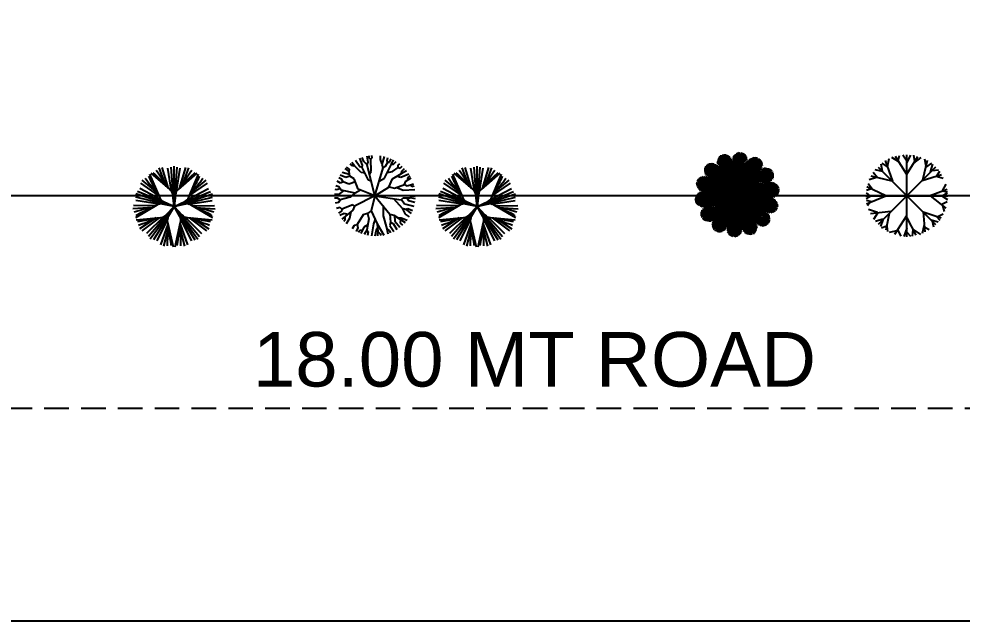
# Model space of a CAD drawing. Header units: inches. Extents: x -13968999 to -13960898, y 3615467 to 3617661.
# Drawn here: x -13967919 to -13966882, y 3615467 to 3616130 of the extents above; entities that cross this region are included whole.
import ezdxf

# ---------------------------------------------------------------- set-up
doc = ezdxf.new("R2010")
doc.units = ezdxf.units.IN
doc.linetypes.add('HIDDEN', pattern=[0.375, 0.25, -0.125])
doc.layers.add('CAY', color=94, linetype='Continuous')
doc.layers.add('DIENHOA', color=3, linetype='Continuous')
doc.styles.get("Standard").update_dxf_attribs({"font": 'arial.ttf'})

# ---------------------------------------------------------------- blocks, each defined once
blk = doc.blocks.new('Archi.Space.tree54874')
at = {"layer": 'CAY'}
for p, q in [((159.002, 90.064), (158.748, 90.151)), ((158.962, 90.121), (158.765, 90.208)), ((158.908, 90.196), (158.804, 90.275)), ((158.901, 90.201), (158.881, 90.341)), ((158.94, 90.153), (158.962, 90.372)), ((158.98, 90.096), (159.023, 90.377)), ((159.01, 90.052), (159.09, 90.367)), ((159.048, 89.993), (159.131, 90.352)), ((159.081, 89.941), (159.194, 90.316)), ((159.121, 89.873), (159.244, 90.257)), ((159.155, 89.811), (159.291, 90.196)), ((159.584, 89.993), (159.319, 90.249)), ((159.589, 89.937), (159.326, 90.196)), ((159.573, 90.092), (159.332, 90.303)), ((159.594, 89.852), (159.332, 90.142)), ((159.565, 90.154), (159.374, 90.343)), ((159.554, 90.223), (159.414, 90.387)), ((159.537, 90.314), (159.479, 90.43)), ((159.533, 90.321), (159.575, 90.456)), ((159.547, 90.261), (159.663, 90.448)), ((159.559, 90.193), (159.72, 90.427)), ((159.567, 90.14), (159.776, 90.389)), ((159.576, 90.07), (159.806, 90.358)), ((159.582, 90.009), (159.848, 90.298)), ((159.589, 89.931), (159.866, 90.223)), ((159.593, 89.86), (159.883, 90.147)), ((160.058, 89.837), (159.931, 90.183)), ((160.092, 89.932), (159.966, 90.226)), ((160.111, 89.991), (160.021, 90.244)), ((160.131, 90.057), (160.076, 90.266)), ((160.122, 90.028), (160.369, 90.169)), ((160.142, 90.095), (160.327, 90.214)), ((160.155, 90.147), (160.153, 90.277)), ((160.155, 90.155), (160.252, 90.258)), ((158.392, 89.817), (158.264, 89.843)), ((158.383, 89.818), (158.304, 89.935)), ((158.439, 89.792), (158.365, 89.999)), ((158.5, 89.758), (158.417, 90.03)), ((158.547, 89.731), (158.482, 90.05)), ((158.606, 89.695), (158.525, 90.054)), ((158.658, 89.662), (158.598, 90.049)), ((158.724, 89.618), (158.668, 90.017)), ((159.036, 90.012), (158.728, 90.097)), ((158.782, 89.577), (158.738, 89.983)), ((159.089, 89.927), (158.739, 90.043)), ((159.118, 89.879), (158.769, 89.998)), ((159.159, 89.805), (158.798, 89.953)), ((158.811, 89.556), (158.812, 89.942)), ((159.189, 89.747), (158.831, 89.898)), ((158.881, 89.503), (158.866, 89.911)), ((159.224, 89.676), (158.871, 89.825)), ((158.937, 89.457), (158.911, 89.882)), ((158.992, 89.412), (158.971, 89.843)), ((159.061, 89.35), (159.019, 89.809)), ((159.173, 89.779), (159.341, 90.127)), ((159.212, 89.701), (159.376, 90.075)), ((159.244, 89.636), (159.405, 90.03)), ((159.273, 89.571), (159.441, 89.969)), ((159.308, 89.485), (159.47, 89.917)), ((159.596, 89.787), (159.338, 90.079)), ((159.338, 89.408), (159.508, 89.845)), ((159.597, 89.708), (159.343, 89.995)), ((159.589, 89.485), (159.344, 89.798)), ((159.594, 89.575), (159.345, 89.846)), ((159.596, 89.637), (159.346, 89.908)), ((159.59, 89.499), (159.923, 89.819)), ((159.595, 89.823), (159.897, 90.064)), ((159.595, 89.592), (159.919, 89.878)), ((159.597, 89.736), (159.906, 90.002)), ((159.597, 89.663), (159.913, 89.949)), ((159.886, 89.457), (159.78, 89.809)), ((159.915, 89.512), (159.807, 89.864)), ((159.947, 89.575), (159.843, 89.944)), ((159.98, 89.647), (159.874, 90.021)), ((160.006, 89.707), (159.897, 90.081)), ((160.038, 89.785), (159.914, 90.133)), ((160.009, 89.714), (160.394, 89.847)), ((160.036, 89.779), (160.412, 89.922)), ((160.064, 89.852), (160.428, 89.998)), ((160.085, 89.911), (160.417, 90.07)), ((160.107, 89.977), (160.403, 90.111)), ((160.378, 89.453), (160.417, 89.82)), ((160.418, 89.491), (160.454, 89.859)), ((160.489, 89.562), (160.503, 89.882)), ((160.532, 89.607), (160.561, 89.874)), ((160.579, 89.658), (160.62, 89.87)), ((160.64, 89.728), (160.694, 89.847)), ((160.644, 89.736), (160.775, 89.787)), ((158.214, 89.245), (158.022, 89.454)), ((158.268, 89.241), (158.072, 89.501)), ((158.337, 89.234), (158.108, 89.523)), ((158.399, 89.227), (158.176, 89.55)), ((158.477, 89.216), (158.254, 89.552)), ((158.474, 89.773), (158.258, 89.765)), ((158.534, 89.739), (158.268, 89.707)), ((158.587, 89.707), (158.273, 89.649)), ((158.672, 89.653), (158.306, 89.606)), ((158.547, 89.205), (158.331, 89.551)), ((158.718, 89.622), (158.352, 89.578)), ((158.788, 89.573), (158.398, 89.55)), ((158.582, 89.198), (158.415, 89.547)), ((158.84, 89.534), (158.452, 89.514)), ((158.668, 89.181), (158.478, 89.542)), ((158.902, 89.486), (158.52, 89.466)), ((158.739, 89.164), (158.531, 89.536)), ((158.958, 89.441), (158.59, 89.414)), ((158.808, 89.146), (158.601, 89.526)), ((158.897, 89.121), (158.66, 89.517)), ((158.976, 89.096), (158.74, 89.501)), ((159.054, 89.069), (158.809, 89.485)), ((159.116, 89.046), (158.906, 89.459)), ((159.254, 89.612), (158.911, 89.747)), ((159.279, 89.555), (158.938, 89.692)), ((159.314, 89.472), (158.957, 89.647)), ((159.177, 89.021), (158.976, 89.437)), ((159.338, 89.408), (158.982, 89.589)), ((159.356, 89.357), (159.003, 89.535)), ((159.376, 89.297), (159.02, 89.489)), ((159.121, 89.293), (159.085, 89.76)), ((159.18, 89.235), (159.14, 89.716)), ((159.225, 89.187), (159.215, 89.65)), ((159.27, 89.139), (159.269, 89.6)), ((159.307, 89.097), (159.336, 89.532)), ((159.55, 89.178), (159.311, 89.481)), ((159.561, 89.243), (159.321, 89.544)), ((159.569, 89.301), (159.332, 89.628)), ((159.577, 89.364), (159.336, 89.677)), ((159.583, 89.417), (159.341, 89.735)), ((159.357, 89.037), (159.392, 89.471)), ((159.365, 89.33), (159.538, 89.78)), ((159.386, 89.267), (159.578, 89.689)), ((159.405, 89.204), (159.604, 89.62)), ((159.42, 89.151), (159.635, 89.53)), ((159.439, 89.074), (159.659, 89.45)), ((159.555, 89.205), (159.915, 89.493)), ((159.565, 89.27), (159.921, 89.566)), ((159.574, 89.335), (159.925, 89.666)), ((159.583, 89.417), (159.925, 89.737)), ((159.674, 89.118), (159.591, 89.495)), ((159.712, 89.172), (159.627, 89.547)), ((159.745, 89.22), (159.673, 89.618)), ((159.779, 89.274), (159.698, 89.66)), ((159.808, 89.319), (159.727, 89.71)), ((159.842, 89.378), (159.758, 89.766)), ((159.808, 89.319), (160.255, 89.459)), ((159.849, 89.39), (160.288, 89.533)), ((159.868, 89.072), (159.976, 89.462)), ((159.894, 89.472), (160.31, 89.588)), ((159.922, 89.105), (160.017, 89.488)), ((159.927, 89.535), (160.335, 89.655)), ((159.959, 89.6), (160.353, 89.706)), ((159.968, 89.134), (160.065, 89.521)), ((159.995, 89.68), (160.372, 89.765)), ((160.025, 89.172), (160.116, 89.558)), ((160.098, 89.223), (160.155, 89.587)), ((160.148, 89.26), (160.203, 89.625)), ((160.204, 89.304), (160.27, 89.681)), ((160.265, 89.354), (160.332, 89.737)), ((160.315, 89.396), (160.378, 89.781)), ((160.373, 89.449), (160.774, 89.414)), ((160.43, 89.503), (160.821, 89.475)), ((160.474, 89.546), (160.842, 89.546)), ((160.522, 89.596), (160.848, 89.588)), ((160.559, 89.636), (160.842, 89.656)), ((160.605, 89.688), (160.824, 89.714)), ((158.083, 89.249), (157.961, 89.32)), ((158.091, 89.251), (157.965, 89.22)), ((158.145, 89.249), (157.988, 89.403)), ((158.184, 89.247), (157.993, 89.147)), ((158.253, 89.242), (158.027, 89.099)), ((158.315, 89.237), (158.057, 89.048)), ((158.415, 89.225), (158.106, 89.024)), ((158.47, 89.217), (158.159, 89.019)), ((158.554, 89.203), (158.213, 89.013)), ((158.618, 89.191), (158.276, 89.005)), ((158.695, 89.175), (158.359, 88.991)), ((158.764, 89.158), (158.445, 88.974)), ((158.849, 88.843), (158.463, 89.097)), ((158.824, 89.142), (158.504, 88.96)), ((158.93, 88.855), (158.542, 89.118)), ((158.911, 89.117), (158.551, 88.948)), ((159.013, 88.865), (158.612, 89.133)), ((158.976, 89.096), (158.612, 88.931)), ((159.004, 89.401), (158.638, 89.375)), ((159.072, 89.34), (158.675, 89.344)), ((159.078, 88.87), (158.71, 89.151)), ((159.121, 89.293), (158.722, 89.302)), ((159.159, 89.256), (158.765, 89.262)), ((159.144, 88.875), (158.783, 89.162)), ((159.204, 89.21), (158.8, 89.229)), ((159.244, 89.167), (158.859, 89.168)), ((159.199, 88.878), (158.877, 89.172)), ((159.288, 89.118), (158.902, 89.121)), ((159.278, 88.88), (158.961, 89.178)), ((159.394, 89.241), (159.047, 89.409)), ((159.34, 88.88), (159.061, 89.18)), ((159.412, 89.178), (159.065, 89.348)), ((159.228, 89), (159.066, 89.405)), ((159.428, 89.121), (159.087, 89.268)), ((159.442, 89.065), (159.104, 89.197)), ((159.458, 88.994), (159.117, 89.133)), ((159.3, 88.967), (159.143, 89.374)), ((159.399, 88.879), (159.147, 89.179)), ((159.356, 88.941), (159.235, 89.332)), ((159.492, 88.915), (159.236, 89.167)), ((159.511, 88.992), (159.264, 89.266)), ((159.464, 88.877), (159.265, 89.172)), ((159.528, 89.063), (159.28, 89.329)), ((159.539, 89.12), (159.296, 89.4)), ((159.408, 88.914), (159.312, 89.294)), ((159.507, 88.906), (159.386, 89.244)), ((159.396, 88.988), (159.457, 89.394)), ((159.466, 88.884), (159.415, 89.236)), ((159.432, 88.942), (159.51, 89.326)), ((159.453, 89.014), (159.684, 89.353)), ((159.559, 88.967), (159.455, 89.321)), ((159.466, 88.957), (159.702, 89.268)), ((159.471, 88.889), (159.578, 89.229)), ((159.478, 88.892), (159.721, 89.152)), ((159.604, 89.024), (159.497, 89.371)), ((159.502, 88.955), (159.85, 89.133)), ((159.516, 89.012), (159.871, 89.217)), ((159.518, 88.892), (159.555, 89.249)), ((159.521, 88.874), (159.71, 89.179)), ((159.53, 89.073), (159.891, 89.316)), ((159.639, 89.07), (159.541, 89.428)), ((159.545, 89.15), (159.904, 89.398)), ((159.591, 88.924), (159.651, 89.288)), ((159.601, 88.872), (159.813, 89.174)), ((159.61, 89.032), (160.041, 89.094)), ((159.656, 88.956), (159.71, 89.315)), ((159.658, 89.095), (160.088, 89.163)), ((159.674, 88.872), (159.878, 89.172)), ((159.69, 89.14), (160.14, 89.243)), ((159.708, 88.982), (159.775, 89.347)), ((159.727, 89.194), (160.177, 89.307)), ((159.732, 88.873), (159.95, 89.173)), ((159.76, 89.01), (159.848, 89.386)), ((159.764, 89.249), (160.224, 89.395)), ((159.79, 88.875), (160.033, 89.176)), ((159.818, 89.042), (159.904, 89.417)), ((159.856, 88.879), (160.097, 89.18)), ((159.898, 89.089), (160.375, 89.021)), ((159.915, 88.884), (160.181, 89.189)), ((159.968, 89.134), (160.431, 89.065)), ((159.978, 88.89), (160.229, 89.195)), ((160.031, 88.897), (160.287, 89.203)), ((160.036, 89.18), (160.493, 89.118)), ((160.099, 88.906), (160.349, 89.214)), ((160.112, 89.233), (160.537, 89.158)), ((160.169, 89.276), (160.589, 89.207)), ((160.188, 88.921), (160.397, 89.224)), ((160.226, 89.321), (160.626, 89.245)), ((160.248, 88.933), (160.457, 89.237)), ((160.293, 89.377), (160.669, 89.291)), ((160.318, 88.948), (160.541, 89.259)), ((160.32, 89.401), (160.725, 89.354)), ((160.395, 88.966), (160.622, 89.282)), ((160.458, 88.983), (160.682, 89.302)), ((160.539, 89.007), (160.734, 89.32)), ((160.592, 89.024), (160.784, 89.339)), ((160.687, 89.057), (160.838, 89.338)), ((160.746, 89.078), (160.887, 89.306)), ((160.782, 89.093), (161.046, 88.988)), ((160.81, 89.104), (160.939, 89.278)), ((160.846, 89.119), (161.054, 89.048)), ((160.895, 89.141), (160.995, 89.224)), ((160.902, 89.146), (161.042, 89.135)), ((158.18, 88.659), (157.915, 88.764)), ((158.23, 88.679), (157.94, 88.827)), ((158.295, 88.703), (157.963, 88.863)), ((158.354, 88.723), (158.013, 88.917)), ((158.428, 88.747), (158.082, 88.952)), ((158.496, 88.767), (158.152, 88.985)), ((158.422, 88.745), (158.228, 88.432)), ((158.532, 88.776), (158.23, 89.018)), ((158.504, 88.769), (158.279, 88.45)), ((158.616, 88.798), (158.288, 89.04)), ((158.687, 88.814), (158.339, 89.058)), ((158.567, 88.786), (158.34, 88.469)), ((158.757, 88.828), (158.406, 89.08)), ((158.643, 88.804), (158.42, 88.493)), ((158.713, 88.819), (158.505, 88.515)), ((158.774, 88.831), (158.565, 88.528)), ((159.064, 88.663), (158.586, 88.731)), ((158.862, 88.846), (158.612, 88.537)), ((159.12, 88.696), (158.667, 88.79)), ((159.027, 89.079), (158.668, 88.913)), ((158.93, 88.855), (158.675, 88.548)), ((159.086, 89.057), (158.714, 88.898)), ((159.178, 88.729), (158.728, 88.831)), ((158.984, 88.861), (158.732, 88.557)), ((159.047, 88.868), (158.78, 88.563)), ((159.141, 89.036), (158.793, 88.869)), ((159.226, 88.755), (158.809, 88.881)), ((159.202, 89.011), (158.853, 88.845)), ((159.105, 88.872), (158.864, 88.572)), ((159.296, 88.792), (158.881, 88.922)), ((159.171, 88.876), (158.928, 88.576)), ((159.256, 88.987), (158.929, 88.812)), ((159.326, 89.074), (158.956, 89.058)), ((159.352, 88.819), (158.97, 88.968)), ((159.39, 88.769), (158.981, 88.738)), ((159.309, 88.963), (158.994, 88.781)), ((159.364, 89.029), (159.001, 89.002)), ((159.23, 88.879), (159.011, 88.579)), ((159.427, 88.814), (159.036, 88.804)), ((159.409, 88.972), (159.041, 88.95)), ((159.405, 88.843), (159.049, 89.004)), ((159.374, 88.932), (159.053, 88.752)), ((159.288, 88.88), (159.084, 88.58)), ((159.445, 88.74), (159.09, 88.535)), ((159.457, 88.909), (159.101, 88.866)), ((159.459, 88.797), (159.111, 88.618)), ((159.201, 88.742), (159.113, 88.366)), ((159.47, 88.864), (159.115, 88.892)), ((159.474, 88.916), (159.134, 89.032)), ((159.445, 88.895), (159.143, 88.702)), ((159.476, 88.86), (159.144, 88.732)), ((159.361, 88.88), (159.149, 88.578)), ((159.466, 88.87), (159.158, 89.049)), ((159.253, 88.77), (159.186, 88.405)), ((159.484, 88.86), (159.24, 88.6)), ((159.305, 88.796), (159.251, 88.437)), ((159.44, 88.878), (159.252, 88.572)), ((159.496, 88.795), (159.259, 88.484)), ((159.508, 88.738), (159.277, 88.399)), ((159.371, 88.827), (159.311, 88.464)), ((159.49, 88.863), (159.384, 88.523)), ((159.403, 88.785), (159.506, 88.431)), ((159.443, 88.86), (159.406, 88.503)), ((159.45, 88.76), (159.697, 88.486)), ((159.529, 88.81), (159.451, 88.426)), ((159.454, 88.845), (159.575, 88.508)), ((159.47, 88.837), (159.726, 88.585)), ((159.485, 88.892), (159.817, 89.02)), ((159.488, 88.836), (159.827, 88.72)), ((159.492, 88.888), (159.847, 88.86)), ((159.495, 88.868), (159.546, 88.516)), ((159.496, 88.882), (159.803, 88.703)), ((159.497, 88.875), (159.696, 88.58)), ((159.504, 88.843), (159.861, 88.886)), ((159.565, 88.763), (159.504, 88.358)), ((159.504, 88.758), (159.845, 88.619)), ((159.516, 88.857), (159.819, 89.05)), ((159.534, 88.938), (159.926, 88.947)), ((159.552, 88.78), (159.92, 88.802)), ((159.553, 88.837), (159.649, 88.458)), ((159.556, 88.909), (159.913, 88.747)), ((159.563, 88.873), (159.814, 88.573)), ((159.572, 88.983), (159.98, 89.014)), ((159.587, 88.82), (159.909, 89)), ((159.598, 88.723), (159.96, 88.75)), ((159.606, 88.811), (159.727, 88.42)), ((159.609, 88.933), (159.991, 88.784)), ((159.621, 88.872), (159.9, 88.571)), ((159.653, 88.789), (159.967, 88.97)), ((159.662, 88.785), (159.818, 88.378)), ((159.665, 88.96), (160.08, 88.83)), ((159.683, 88.872), (160.001, 88.574)), ((159.706, 88.764), (160.032, 88.94)), ((159.734, 88.752), (159.896, 88.347)), ((159.735, 88.996), (160.153, 88.871)), ((159.76, 88.741), (160.108, 88.907)), ((159.762, 88.874), (160.084, 88.58)), ((159.784, 89.023), (160.234, 88.921)), ((159.785, 88.731), (159.986, 88.315)), ((159.818, 88.877), (160.179, 88.59)), ((159.821, 88.716), (160.168, 88.883)), ((159.841, 89.056), (160.295, 88.962)), ((159.875, 88.695), (160.247, 88.854)), ((159.883, 88.881), (160.252, 88.6)), ((159.935, 88.673), (160.294, 88.838)), ((159.949, 88.887), (160.35, 88.619)), ((159.986, 88.656), (160.349, 88.821)), ((160.031, 88.897), (160.419, 88.634)), ((160.051, 88.635), (160.41, 88.804)), ((160.113, 88.908), (160.498, 88.655)), ((160.137, 88.61), (160.457, 88.792)), ((160.197, 88.594), (160.517, 88.778)), ((160.204, 88.924), (160.555, 88.671)), ((160.266, 88.577), (160.603, 88.761)), ((160.274, 88.938), (160.623, 88.693)), ((160.344, 88.561), (160.685, 88.747)), ((160.345, 88.954), (160.673, 88.711)), ((160.407, 88.548), (160.748, 88.739)), ((160.43, 88.975), (160.732, 88.734)), ((160.465, 88.985), (160.809, 88.767)), ((160.491, 88.535), (160.802, 88.733)), ((160.533, 89.005), (160.879, 88.8)), ((160.608, 89.029), (160.948, 88.835)), ((160.666, 89.049), (160.998, 88.889)), ((160.732, 89.073), (161.021, 88.925)), ((158.115, 88.632), (157.907, 88.703)), ((158.06, 88.606), (157.919, 88.617)), ((158.066, 88.611), (157.966, 88.528)), ((158.152, 88.648), (158.023, 88.474)), ((158.216, 88.673), (158.074, 88.446)), ((158.274, 88.695), (158.123, 88.413)), ((158.369, 88.728), (158.178, 88.413)), ((158.641, 88.351), (158.236, 88.398)), ((158.669, 88.374), (158.292, 88.461)), ((158.736, 88.431), (158.335, 88.507)), ((158.793, 88.476), (158.373, 88.545)), ((158.85, 88.518), (158.424, 88.594)), ((158.925, 88.572), (158.468, 88.634)), ((158.994, 88.618), (158.53, 88.686)), ((158.696, 88.398), (158.629, 88.015)), ((158.757, 88.448), (158.691, 88.071)), ((159.154, 88.433), (158.707, 88.293)), ((159.198, 88.503), (158.738, 88.357)), ((158.814, 88.492), (158.758, 88.127)), ((159.234, 88.558), (158.785, 88.445)), ((158.863, 88.528), (158.806, 88.165)), ((159.271, 88.612), (158.822, 88.508)), ((158.937, 88.58), (158.845, 88.194)), ((159.304, 88.657), (158.873, 88.589)), ((158.994, 88.618), (158.896, 88.231)), ((159.351, 88.72), (158.92, 88.657)), ((159.039, 88.647), (158.945, 88.264)), ((159.093, 88.68), (158.985, 88.29)), ((159.388, 88.417), (159.036, 88.086)), ((159.396, 88.482), (159.041, 88.186)), ((159.407, 88.547), (159.047, 88.259)), ((159.144, 88.71), (159.058, 88.334)), ((159.416, 88.602), (159.058, 88.354)), ((159.432, 88.679), (159.071, 88.436)), ((159.154, 88.433), (159.234, 88.041)), ((159.182, 88.478), (159.263, 88.092)), ((159.216, 88.531), (159.289, 88.133)), ((159.249, 88.58), (159.334, 88.204)), ((159.287, 88.634), (159.371, 88.257)), ((159.522, 88.678), (159.302, 88.302)), ((159.322, 88.681), (159.42, 88.324)), ((159.542, 88.601), (159.326, 88.222)), ((159.357, 88.728), (159.465, 88.381)), ((159.557, 88.548), (159.357, 88.132)), ((159.576, 88.485), (159.384, 88.063)), ((159.384, 88.388), (159.625, 88.075)), ((159.392, 88.451), (159.63, 88.124)), ((159.401, 88.509), (159.64, 88.207)), ((159.411, 88.574), (159.65, 88.271)), ((159.422, 88.632), (159.665, 88.352)), ((159.596, 88.422), (159.423, 87.971)), ((159.434, 88.689), (159.681, 88.423)), ((159.52, 88.687), (159.858, 88.555)), ((159.534, 88.631), (159.874, 88.484)), ((159.549, 88.574), (159.896, 88.404)), ((159.568, 88.511), (159.915, 88.343)), ((159.604, 88.715), (159.569, 88.281)), ((159.585, 88.455), (159.941, 88.263)), ((159.605, 88.395), (159.958, 88.217)), ((159.655, 88.655), (159.625, 88.22)), ((159.635, 88.678), (160.005, 88.694)), ((159.673, 88.633), (160.059, 88.631)), ((159.692, 88.613), (159.692, 88.152)), ((159.718, 88.584), (160.103, 88.584)), ((159.736, 88.565), (159.746, 88.101)), ((159.758, 88.542), (160.162, 88.523)), ((159.782, 88.517), (159.821, 88.036)), ((159.802, 88.496), (160.197, 88.489)), ((159.84, 88.459), (160.239, 88.45)), ((159.84, 88.459), (159.877, 87.991)), ((159.846, 88.706), (160.056, 88.293)), ((159.89, 88.412), (160.287, 88.408)), ((159.9, 88.402), (159.942, 87.943)), ((159.907, 88.683), (160.152, 88.267)), ((159.986, 88.656), (160.221, 88.251)), ((160.064, 88.631), (160.301, 88.235)), ((160.154, 88.605), (160.36, 88.226)), ((160.223, 88.588), (160.43, 88.216)), ((160.293, 88.571), (160.484, 88.21)), ((160.379, 88.554), (160.546, 88.205)), ((160.415, 88.547), (160.63, 88.201)), ((160.485, 88.536), (160.708, 88.2)), ((160.546, 88.527), (160.856, 88.728)), ((160.563, 88.525), (160.785, 88.202)), ((160.624, 88.517), (160.853, 88.229)), ((160.646, 88.515), (160.905, 88.703)), ((160.693, 88.511), (160.89, 88.251)), ((160.708, 88.51), (160.934, 88.653)), ((160.747, 88.507), (160.939, 88.297)), ((160.777, 88.505), (160.968, 88.605)), ((160.816, 88.503), (160.973, 88.349)), ((160.87, 88.501), (160.996, 88.532)), ((160.878, 88.503), (161, 88.432)), ((158.439, 88.155), (158.114, 88.164)), ((158.487, 88.206), (158.119, 88.206)), ((158.403, 88.116), (158.119, 88.096)), ((158.356, 88.064), (158.138, 88.038)), ((158.532, 88.249), (158.141, 88.276)), ((158.588, 88.303), (158.187, 88.338)), ((158.382, 88.094), (158.341, 87.882)), ((158.429, 88.145), (158.4, 87.878)), ((158.472, 88.19), (158.458, 87.87)), ((158.543, 88.26), (158.508, 87.893)), ((158.584, 88.299), (158.545, 87.932)), ((158.952, 88.038), (158.567, 87.905)), ((158.647, 88.356), (158.583, 87.97)), ((158.967, 88.072), (158.59, 87.986)), ((159.003, 88.151), (158.609, 88.046)), ((159.035, 88.217), (158.626, 88.097)), ((159.067, 88.28), (158.651, 88.163)), ((159.112, 88.361), (158.673, 88.218)), ((158.955, 88.045), (159.065, 87.671)), ((158.981, 88.105), (159.087, 87.731)), ((159.015, 88.176), (159.119, 87.808)), ((159.379, 88.335), (159.036, 88.015)), ((159.372, 88.252), (159.039, 87.933)), ((159.367, 88.16), (159.042, 87.874)), ((159.046, 88.24), (159.155, 87.888)), ((159.365, 88.089), (159.049, 87.803)), ((159.075, 88.295), (159.182, 87.943)), ((159.119, 88.374), (159.204, 87.986)), ((159.364, 88.043), (159.618, 87.757)), ((159.365, 88.115), (159.616, 87.844)), ((159.367, 88.176), (159.616, 87.905)), ((159.373, 88.266), (159.617, 87.954)), ((159.379, 88.335), (159.621, 88.017)), ((159.624, 88.344), (159.454, 87.907)), ((159.653, 88.267), (159.491, 87.835)), ((159.689, 88.181), (159.52, 87.783)), ((159.718, 88.116), (159.557, 87.722)), ((159.749, 88.051), (159.586, 87.677)), ((159.624, 88.344), (159.979, 88.163)), ((159.648, 88.28), (160.004, 88.105)), ((159.682, 88.197), (160.024, 88.06)), ((159.707, 88.14), (160.05, 88.005)), ((159.737, 88.075), (160.09, 87.927)), ((159.957, 88.351), (160.324, 88.377)), ((159.97, 88.34), (159.991, 87.908)), ((160.004, 88.311), (160.372, 88.338)), ((160.024, 88.294), (160.05, 87.869)), ((160.059, 88.266), (160.441, 88.285)), ((160.081, 88.249), (160.096, 87.841)), ((160.121, 88.218), (160.51, 88.237)), ((160.15, 88.196), (160.15, 87.809)), ((160.174, 88.179), (160.563, 88.202)), ((160.18, 88.174), (160.224, 87.769)), ((160.238, 88.134), (160.293, 87.735)), ((160.243, 88.13), (160.609, 88.173)), ((160.289, 88.099), (160.655, 88.146)), ((160.303, 88.09), (160.363, 87.703)), ((160.355, 88.057), (160.437, 87.698)), ((160.374, 88.045), (160.689, 88.103)), ((160.428, 88.013), (160.694, 88.045)), ((158.318, 88.016), (158.186, 87.965)), ((158.321, 88.023), (158.267, 87.905)), ((158.897, 87.899), (158.533, 87.754)), ((158.877, 87.841), (158.545, 87.682)), ((158.925, 87.973), (158.549, 87.83)), ((158.855, 87.775), (158.558, 87.641)), ((158.839, 87.724), (158.592, 87.583)), ((158.83, 87.694), (158.886, 87.486)), ((158.85, 87.761), (158.94, 87.508)), ((158.87, 87.82), (158.996, 87.526)), ((158.903, 87.915), (159.031, 87.568)), ((158.923, 87.967), (159.047, 87.619)), ((159.365, 88.016), (159.055, 87.75)), ((159.366, 87.928), (159.064, 87.688)), ((159.368, 87.892), (159.079, 87.605)), ((159.372, 87.821), (159.095, 87.529)), ((159.379, 87.743), (159.114, 87.454)), ((159.386, 87.681), (159.156, 87.394)), ((159.365, 87.965), (159.623, 87.673)), ((159.368, 87.9), (159.629, 87.609)), ((159.373, 87.815), (159.635, 87.556)), ((159.377, 87.759), (159.643, 87.503)), ((159.789, 87.973), (159.621, 87.625)), ((159.806, 87.941), (159.67, 87.556)), ((159.841, 87.879), (159.717, 87.495)), ((159.881, 87.811), (159.767, 87.436)), ((159.772, 88.005), (160.131, 87.854)), ((159.802, 87.947), (160.164, 87.799)), ((159.913, 87.758), (159.831, 87.4)), ((159.844, 87.873), (160.193, 87.753)), ((159.951, 87.7), (159.871, 87.385)), ((159.872, 87.825), (160.222, 87.709)), ((159.925, 87.74), (160.234, 87.655)), ((159.96, 87.688), (160.213, 87.601)), ((160.415, 88.021), (160.479, 87.702)), ((160.461, 87.994), (160.544, 87.722)), ((160.488, 87.979), (160.704, 87.987)), ((160.522, 87.96), (160.597, 87.753)), ((160.57, 87.935), (160.697, 87.909)), ((160.578, 87.934), (160.657, 87.817)), ((158.82, 87.657), (158.635, 87.538)), ((158.806, 87.597), (158.71, 87.494)), ((158.806, 87.605), (158.808, 87.475)), ((159.395, 87.612), (159.185, 87.363)), ((159.403, 87.559), (159.241, 87.325)), ((159.414, 87.491), (159.299, 87.303)), ((159.428, 87.431), (159.386, 87.296)), ((159.388, 87.659), (159.629, 87.449)), ((159.397, 87.598), (159.587, 87.409)), ((159.407, 87.529), (159.548, 87.365)), ((159.424, 87.438), (159.483, 87.322)), ((159.982, 87.656), (159.938, 87.375)), ((159.999, 87.631), (160.197, 87.544)), ((160.022, 87.599), (159.999, 87.38)), ((160.054, 87.556), (160.157, 87.477)), ((160.06, 87.551), (160.081, 87.411))]:
    blk.add_line(p, q, dxfattribs=at)
for centre, start, end in [((156.467, 88.352), 9.8635, 39.6102), ((156.538, 89.711), 344.1492, 13.8959), ((157.192, 90.905), 318.4349, 348.1816), ((156.993, 87.096), 35.5778, 65.3245), ((158.299, 91.697), 292.7206, 322.4673), ((158.012, 86.193), 61.292, 91.0387), ((159.64, 91.93), 267.0063, 296.753), ((159.321, 85.822), 87.0063, 116.753), ((160.662, 86.055), 112.7206, 142.4673), ((161.769, 86.847), 138.4349, 168.1816), ((162.423, 88.041), 164.1492, 193.8959), ((160.95, 91.559), 241.292, 271.0387), ((162.494, 89.4), 189.8635, 219.6102), ((161.968, 90.655), 215.5778, 245.3245)]:
    blk.add_arc(centre, 3.059, start, end, dxfattribs=at)
blk = doc.blocks.new('Cay05-mb')
at = {"layer": 'DIENHOA'}
for p, q in [((-296, 1261), (-556, 1416)), ((-7, 795), (-426, 1464)), ((-323, 1296), (-277, 1499)), ((3, 1284), (-156, 1511)), ((-2, -1524), (-2, 1524)), ((3, 1225), (152, 1511)), ((3, 807), (413, 1464)), ((301, 1272), (254, 1511)), ((263, 1213), (534, 1416)), ((-1069, 1067), (1065, -1066)), ((1065, 1067), (-1069, -1066)), ((-901, 902), (-957, 1177)), ((-715, 1069), (-920, 1213)), ((-528, 544), (-799, 1308)), ((-724, 1081), (-659, 1380)), ((590, 592), (767, 1320)), ((711, 1093), (673, 1356)), ((711, 1057), (925, 1213)), ((878, 890), (962, 1177)), ((-547, 544), (-1330, 723)), ((-1097, 663), (-1255, 866)), ((-910, 902), (-1181, 962)), ((562, 568), (1288, 795)), ((944, 938), (1176, 962)), ((1083, 723), (1353, 651)), ((1111, 735), (1223, 914)), ((-1274, 233), (-1441, 448)), ((-1125, 675), (-1404, 592)), ((1326, 186), (1456, 424)), ((-1526, 0), (1522, 0)), ((-1320, 257), (-1507, 198)), ((-1348, -17), (-1507, 102)), ((-789, -6), (-1488, 329)), ((832, -6), (1503, 245)), ((1326, -6), (1512, 102)), ((1353, 186), (1512, 138)), ((-1320, -6), (-1516, -113)), ((-789, -17), (-1497, -316)), ((-1311, -232), (-1497, -173)), ((-1386, -268), (-1469, -376)), ((860, -6), (1447, -459)), ((1279, -328), (1493, -220)), ((1298, -6), (1512, -137)), ((-1087, -627), (-1423, -507)), ((-594, -591), (-1358, -674)), ((-1087, -650), (-1236, -889)), ((-659, -662), (-789, -1283)), ((599, -603), (673, -1343)), ((599, -603), (1270, -818)), ((1149, -770), (1353, -674)), ((1326, -364), (1381, -591)), ((-892, -877), (-1171, -961)), ((-892, -901), (-985, -1140)), ((-16, -746), (-463, -1439)), ((-7, -818), (338, -1463)), ((897, -901), (1158, -973)), ((934, -937), (990, -1152)), ((1093, -758), (1223, -913)), ((-752, -1128), (-938, -1200)), ((-743, -1128), (-724, -1331)), ((-370, -1307), (-659, -1367)), ((-351, -1272), (-230, -1498)), ((-7, -1200), (-118, -1510)), ((3, -1355), (133, -1498)), ((217, -1260), (198, -1498)), ((236, -1260), (506, -1439)), ((645, -1080), (562, -1403)), ((664, -1164), (832, -1260))]:
    blk.add_line(p, q, dxfattribs=at)
blk = doc.blocks.new('Cay67-mb')
at = {"layer": 'DIENHOA'}
for p, q in [((-191, 632), (-222, 711)), ((-115, 621), (-130, 735)), ((-93, 701), (-97, 740)), ((-61, 676), (-39, 705)), ((-39, 705), (-47, 746)), ((117, 672), (119, 741)), ((147, 578), (192, 727)), ((240, 654), (251, 709)), ((-462, 495), (-514, 532)), ((-397, 549), (-445, 593)), ((-368, 553), (-414, 615)), ((-368, 553), (-397, 549)), ((-242, 429), (-368, 553)), ((-267, 538), (-348, 656)), ((-223, 524), (-267, 538)), ((-216, 567), (-266, 695)), ((-223, 524), (-216, 567)), ((-129, 574), (-191, 632)), ((-129, 574), (-115, 621)), ((12, -2), (-129, 574)), ((-61, 676), (-93, 701)), ((-57, 447), (-61, 676)), ((148, 582), (117, 672)), ((168, 516), (147, 578)), ((166, 511), (207, 545)), ((189, 324), (323, 582)), ((207, 545), (254, 621)), ((254, 621), (240, 654)), ((254, 621), (283, 621)), ((283, 621), (316, 684)), ((323, 582), (356, 665)), ((323, 582), (356, 582)), ((356, 582), (405, 637)), ((446, 567), (473, 590)), ((446, 524), (446, 567)), ((483, 509), (522, 549)), ((-527, 335), (-634, 378)), ((-459, 393), (-599, 433)), ((-466, 451), (-539, 506)), ((-455, 364), (-527, 335)), ((-466, 451), (-462, 495)), ((-455, 364), (-466, 451)), ((-372, 313), (-455, 364)), ((-170, 416), (-242, 429)), ((-108, 288), (-223, 524)), ((-87, 402), (-57, 447)), ((12, -2), (168, 516)), ((245, 431), (338, 451)), ((338, 451), (446, 524)), ((341, 313), (504, 411)), ((428, 365), (493, 346)), ((445, 522), (483, 509)), ((493, 346), (642, 406)), ((500, 409), (598, 467)), ((504, 411), (515, 458)), ((515, 458), (564, 506)), ((627, 332), (665, 367)), ((-661, 161), (-714, 184)), ((-625, 234), (-688, 267)), ((-611, 306), (-661, 329)), ((-576, 255), (-625, 234)), ((-578, 255), (-611, 306)), ((-470, 216), (-578, 255)), ((-350, 257), (-470, 216)), ((-296, 118), (-372, 313)), ((-55, 272), (-108, 288)), ((93, 269), (189, 324)), ((273, 158), (341, 313)), ((374, 136), (562, 208)), ((560, 207), (613, 183)), ((562, 208), (587, 270)), ((587, 270), (686, 328)), ((613, 183), (729, 219)), ((628, 294), (627, 332)), ((662, 198), (696, 172)), ((696, 172), (740, 182)), ((-665, 24), (-737, 24)), ((-701, 107), (-728, 116)), ((-634, 127), (-701, 107)), ((-563, 93), (-665, 24)), ((-614, 103), (-661, 161)), ((-354, 49), (-614, 103)), ((-352, 50), (-448, -31)), ((-258, 103), (-354, 49)), ((12, -2), (-296, 118)), ((12, -2), (273, 158)), ((276, 165), (374, 136)), ((421, 154), (540, 100)), ((540, 100), (754, 112)), ((-683, -45), (-736, -50)), ((-665, -129), (-724, -143)), ((-636, -78), (-683, -45)), ((-636, -78), (-665, -129)), ((-448, -31), (-636, -78)), ((-397, -172), (-604, -252)), ((-365, -194), (-397, -172)), ((12, -2), (-365, -194)), ((12, -2), (-57, -281)), ((12, -2), (501, -78)), ((12, -2), (291, -346)), ((357, -55), (519, -230)), ((501, -78), (537, -42)), ((504, -74), (562, -150)), ((537, -42), (667, -38)), ((562, -150), (737, -193)), ((606, -40), (638, -92)), ((638, -92), (753, -119)), ((667, -38), (692, -2)), ((669, -35), (761, -53)), ((692, -2), (762, -2)), ((-636, -223), (-699, -240)), ((-604, -284), (-665, -324)), ((-556, -332), (-641, -370)), ((-604, -252), (-636, -223)), ((-595, -249), (-604, -284)), ((-397, -270), (-600, -435)), ((-497, -351), (-556, -332)), ((-434, -300), (-462, -426)), ((-365, -194), (-397, -270)), ((-126, -332), (-205, -360)), ((-57, -281), (-126, -332)), ((-126, -332), (-100, -433)), ((-57, -281), (55, -524)), ((163, -188), (168, -375)), ((291, -346), (367, -364)), ((291, -346), (302, -495)), ((519, -230), (580, -252)), ((522, -231), (577, -346)), ((577, -346), (652, -393)), ((580, -252), (627, -237)), ((583, -251), (686, -330)), ((627, -237), (711, -274)), ((-546, -455), (-566, -480)), ((-548, -393), (-546, -455)), ((-462, -426), (-523, -527)), ((-205, -360), (-318, -538)), ((-100, -433), (-140, -636)), ((17, -440), (-13, -527)), ((55, -524), (181, -732)), ((55, -524), (66, -665)), ((168, -375), (236, -618)), ((302, -495), (291, -553)), ((302, -495), (349, -520)), ((349, -520), (418, -632)), ((367, -364), (486, -444)), ((374, -369), (385, -473)), ((385, -473), (478, -589)), ((428, -405), (501, -411)), ((486, -444), (483, -513)), ((483, -513), (524, -550)), ((486, -444), (572, -500)), ((501, -411), (610, -455)), ((-372, -553), (-412, -620)), ((-317, -541), (-372, -553)), ((-307, -596), (-339, -664)), ((-318, -538), (-307, -596)), ((-267, -650), (-293, -686)), ((-220, -645), (-267, -650)), ((-194, -589), (-248, -705)), ((-121, -540), (-194, -589)), ((-135, -642), (-185, -725)), ((-140, -636), (-111, -676)), ((-111, -676), (-127, -739)), ((-13, -527), (-51, -749)), ((34, -643), (8, -752)), ((61, -603), (34, -643)), ((68, -667), (59, -750)), ((66, -665), (113, -712)), ((236, -618), (252, -712)), ((236, -618), (280, -647)), ((280, -647), (305, -692)), ((291, -553), (362, -665)), ((113, -712), (121, -744))]:
    blk.add_line(p, q, dxfattribs=at)
blk = doc.blocks.new('Cay64-mb')
at = {"layer": 'DIENHOA'}
for p, q in [((-144, 372), (-277, 715)), ((-101, 334), (-218, 723)), ((-45, 276), (-116, 710)), ((0, 0), (-55, 731)), ((0, 0), (0, 750)), ((0, 0), (0, 750)), ((0, 0), (55, 731)), ((45, 276), (116, 710)), ((101, 334), (218, 723)), ((144, 372), (277, 715)), ((-456, 596), (-273, 168)), ((-75, 312), (-426, 617)), ((426, 617), (75, 312)), ((273, 168), (456, 596)), ((-286, 199), (-620, 431)), ((-309, 252), (-594, 485)), ((286, 199), (620, 431)), ((309, 252), (594, 485)), ((0, 0), (-713, 232)), ((0, 0), (-713, 232)), ((0, 0), (-678, 278)), ((-249, 128), (-639, 330)), ((0, 0), (-25, 216)), ((0, 0), (678, 278)), ((0, 0), (713, 232)), ((0, 0), (713, 232)), ((25, 216), (0, 0)), ((249, 128), (639, 330)), ((-349, 7), (-755, 16)), ((-320, 25), (-719, -214)), ((0, 0), (-712, 173)), ((-277, 42), (-711, 109)), ((0, 0), (-474, -559)), ((0, 0), (-441, -607)), ((0, 0), (-441, -607)), ((0, 0), (-385, -624)), ((0, 0), (-213, 43)), ((-198, 90), (0, 0)), ((-147, -160), (0, 0)), ((0, 0), (-107, -189)), ((0, 0), (712, 173)), ((0, 0), (198, 90)), ((213, 43), (0, 0)), ((0, 0), (385, -624)), ((0, 0), (441, -607)), ((0, 0), (441, -607)), ((0, 0), (474, -559)), ((107, -189), (0, 0)), ((0, 0), (147, -160)), ((277, 42), (711, 109)), ((719, -214), (320, 25)), ((349, 7), (755, 16)), ((-398, -22), (-766, -43)), ((398, -22), (766, -43)), ((-707, -249), (-244, -208)), ((-335, -216), (-645, -415)), ((-278, -211), (-601, -457)), ((-199, -197), (-511, -506)), ((-126, -250), (-323, -643)), ((-115, -329), (-249, -713)), ((-122, -296), (-18, -750)), ((18, -750), (122, -296)), ((115, -329), (249, -713)), ((126, -250), (323, -643)), ((199, -197), (511, -506)), ((244, -208), (707, -249)), ((278, -211), (601, -457)), ((335, -216), (645, -415)), ((-102, -386), (-196, -741)), ((102, -386), (196, -741))]:
    blk.add_line(p, q, dxfattribs=at)
for centre, radius, start, end in [((628, 1010), 1190, 202.2888, 216.0194), ((-1155, -285), 1190, 35.9806, 49.7112), ((-1940, -544), 2015, 27.1063, 37.0199), ((1940, -544), 2015, 142.9801, 152.8937), ((1155, -285), 1190, 130.2888, 144.0194), ((-628, 1010), 1190, 323.9806, 337.7112), ((1117, 1677), 2015, 214.9801, 224.8937), ((-1117, 1677), 2015, 315.1063, 325.0199), ((-174, 199), 150, 6.5492, 48.9277), ((174, 199), 150, 131.0723, 173.4508), ((-243, -104), 150, 78.5492, 120.9277), ((-135, 227), 150, 203.0723, 245.4508), ((135, 227), 150, 294.5492, 336.9277), ((243, -104), 150, 59.0723, 101.4508), ((-82, -2013), 2015, 99.1063, 109.0199), ((-86, -1187), 1190, 107.9806, 121.7112), ((-257, -59), 150, 275.0723, 317.4508), ((257, -59), 150, 222.5492, 264.9277), ((82, -2013), 2015, 70.9801, 80.8937), ((86, -1187), 1190, 58.2888, 72.0194), ((-767, 910), 1190, 274.2888, 288.0194), ((-1249, 1580), 2015, 286.9801, 296.8937), ((24, -263), 150, 150.5492, 192.9277), ((-24, -263), 150, 347.0723, 29.4508), ((1249, 1580), 2015, 243.1063, 253.0199), ((767, 910), 1190, 251.9806, 265.7112), ((1889, -700), 2015, 171.1063, 181.0199), ((1102, -448), 1190, 179.9806, 193.7112), ((-1102, -448), 1190, 346.2888, 0.0194), ((-1889, -700), 2015, 358.9801, 8.8937)]:
    blk.add_arc(centre, radius, start, end, dxfattribs=at)

msp = doc.modelspace()

# ---------------------------------------------------------------- linework, layer by layer
msp.add_line((-13965596.1, 3615935.2), (-13968999.2, 3615935.2))
at = {"linetype": 'HIDDEN', "ltscale": 108}
msp.add_line((-13965596.1, 3615701.2), (-13968999.2, 3615701.2), dxfattribs=at)
at = {"color": 9, "true_color": 0xc7c8ca}
msp.add_lwpolyline([(-13968999.2, 3617661.3), (-13965596.1, 3617661.3), (-13965596.1, 3615467.2), (-13968999.2, 3615467.2)], close=True, dxfattribs=at)

# ---------------------------------------------------------------- block references
at = {"xscale": 29.58440778406988, "yscale": 29.58440778406988, "zscale": 29.58440778406988}
msp.add_blockref('Archi.Space.tree54874', (-13971847.1, 3613307), dxfattribs=at)
at = {"layer": 'CAY'}
for name, p, xscale, yscale, zscale in [('Cay67-mb', (-13967528.2, 3615935.3), 0.05916881644982382, 0.05916881644982382, 0.05916881644982382), ('Cay05-mb', (-13966942.3, 3615935.2), 0.02958440602070176, 0.02958440602070176, 0.02958440602070176), ('Cay64-mb', (-13967748.4, 3615923.5), 0.05916881644982382, 0.05916881644982382, 0.05916881644982382), ('Cay64-mb', (-13967415.1, 3615923.5), 0.05916881644982382, 0.05916881644982382, 0.05916881644982382)]:
    msp.add_blockref(name, p, dxfattribs=dict(at, xscale=xscale, yscale=yscale, zscale=zscale))

# ---------------------------------------------------------------- texts
at = {"insert": (-13967661.7, 3615785.3), "char_height": 60, "attachment_point": 1}
msp.add_mtext_dynamic_manual_height_columns('18.00 MT ROAD', width=650.449, gutter_width=12.5, heights=[0], dxfattribs=at)

doc.saveas('drawing.dxf')
